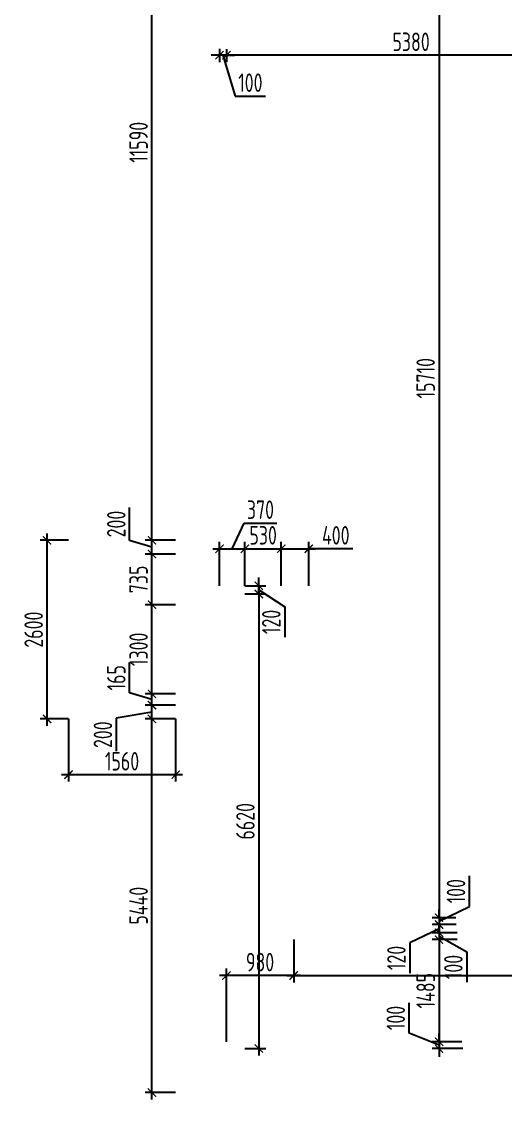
# Model space of a CAD drawing. Header units: millimetres. Extents: x -350007 to 536090, y -888 to 198380.
# Drawn here: x -349736 to -342688, y 81946 to 97639 of the extents above; entities that cross this region are included whole.
import ezdxf

# ---------------------------------------------------------------- set-up
doc = ezdxf.new("R2010")
doc.units = ezdxf.units.MM
doc.layers.add('АР_Размеры нов.', color=15, linetype='Continuous', lineweight=0)
doc.styles.add('ISOCPEUR', font='isocpeur.ttf', dxfattribs={"width": 0.7})
doc.dimstyles.new('R_100', dxfattribs={"dimtxt": 270, "dimasz": 120, "dimexe": 100, "dimexo": 0, "dimgap": 60, "dimtad": 1, "dimdec": 0, "dimrnd": 5, "dimzin": 0, "dimdsep": 46, "dimtxsty": 'ISOCPEUR', "dimblk": 'ARCHTICK', "dimcen": 0, "dimdle": 100, "dimclrd": 256, "dimclre": 256, "dimclrt": 256, "dimadec": 0, "dimazin": 0, "dimtfac": 2, "dimtdec": 0, "dimtofl": 0, "dimtmove": 1, "dimatfit": 3, "dimfxl": 1, "dimtvp": 3, "dimtolj": 1, "dimtzin": 0, "dimarcsym": 0})

# ---------------------------------------------------------------- blocks, each defined once
blk = doc.blocks.new('_ArchTick')
at = {"color": 0, "linetype": 'ByBlock', "const_width": 0.15}
blk.add_lwpolyline([(-0.5, -0.5), (0.5, 0.5)], dxfattribs=at)
blk = doc.blocks.new('*D3914')
at = {"layer": 'АР_Размеры нов.', "lineweight": -2, "transparency": 16777216}
for p, q in [((-343766, 100301), (-343555, 100301)), ((-343655, 100401), (-343655, 84492)), ((-343412, 84592), (-343755, 84592))]:
    blk.add_line(p, q, dxfattribs=at)
at = {"layer": 'АР_Размеры нов.', "lineweight": -2, "transparency": 16777216, "xscale": 120, "yscale": 120, "zscale": 120}
for p, rotation in [((-343655, 100301), 90), ((-343655, 84592), 270)]:
    blk.add_blockref('_ArchTick', p, dxfattribs=dict(at, rotation=rotation))
at = {"layer": 'АР_Размеры нов.', "transparency": 16777216, "insert": (-343850, 92446), "char_height": 270, "attachment_point": 5, "rotation": 90, "style": 'ISOCPEUR'}
blk.add_mtext('\\A1;15710', dxfattribs=at)
blk = doc.blocks.new('*D3915')
at = {"layer": 'АР_Размеры нов.', "lineweight": -2, "transparency": 16777216}
for p, q in [((-343213, 84757), (-343213, 85199)), ((-343655, 84542), (-343213, 84757)), ((-343412, 84592), (-343755, 84592)), ((-343655, 84592), (-343655, 84712)), ((-343655, 84592), (-343655, 84492)), ((-343407, 84492), (-343755, 84492)), ((-343655, 84492), (-343655, 84372))]:
    blk.add_line(p, q, dxfattribs=at)
at = {"layer": 'АР_Размеры нов.', "lineweight": -2, "transparency": 16777216, "xscale": 120, "yscale": 120, "zscale": 120}
for p, rotation in [((-343655, 84592), 270), ((-343655, 84492), 90)]:
    blk.add_blockref('_ArchTick', p, dxfattribs=dict(at, rotation=rotation))
at = {"layer": 'АР_Размеры нов.', "transparency": 16777216, "insert": (-343408, 84978), "char_height": 270, "attachment_point": 5, "rotation": 90, "style": 'ISOCPEUR'}
blk.add_mtext('\\A1;100', dxfattribs=at)
blk = doc.blocks.new('*D3916')
at = {"layer": 'АР_Размеры нов.', "lineweight": -2, "transparency": 16777216}
for p, q in [((-343655, 84592), (-343655, 84272)), ((-343655, 84432), (-344081, 84227)), ((-343407, 84492), (-343755, 84492)), ((-343392, 84372), (-343755, 84372)), ((-344081, 84227), (-344081, 83785))]:
    blk.add_line(p, q, dxfattribs=at)
at = {"layer": 'АР_Размеры нов.', "lineweight": -2, "transparency": 16777216, "xscale": 120, "yscale": 120, "zscale": 120}
for p, rotation in [((-343655, 84492), 90), ((-343655, 84372), 270)]:
    blk.add_blockref('_ArchTick', p, dxfattribs=dict(at, rotation=rotation))
at = {"layer": 'АР_Размеры нов.', "transparency": 16777216, "insert": (-344276, 84006), "char_height": 270, "attachment_point": 5, "rotation": 90, "style": 'ISOCPEUR'}
blk.add_mtext('\\A1;120', dxfattribs=at)
blk = doc.blocks.new('*D3917')
at = {"layer": 'АР_Размеры нов.', "lineweight": -2, "transparency": 16777216}
for p, q in [((-343655, 84372), (-343655, 84492)), ((-343392, 84372), (-343755, 84372)), ((-343655, 84372), (-343655, 84272)), ((-343655, 84322), (-343251, 84095)), ((-343389, 84272), (-343755, 84272)), ((-343655, 84272), (-343655, 84152)), ((-343251, 84095), (-343251, 83654))]:
    blk.add_line(p, q, dxfattribs=at)
at = {"layer": 'АР_Размеры нов.', "lineweight": -2, "transparency": 16777216, "xscale": 120, "yscale": 120, "zscale": 120}
for p, rotation in [((-343655, 84372), 270), ((-343655, 84272), 90)]:
    blk.add_blockref('_ArchTick', p, dxfattribs=dict(at, rotation=rotation))
at = {"layer": 'АР_Размеры нов.', "transparency": 16777216, "insert": (-343446, 83874), "char_height": 270, "attachment_point": 5, "rotation": 90, "style": 'ISOCPEUR'}
blk.add_mtext('\\A1;100', dxfattribs=at)
blk = doc.blocks.new('*D3918')
at = {"layer": 'АР_Размеры нов.', "lineweight": -2, "transparency": 16777216}
for p, q in [((-343655, 84372), (-343655, 82686)), ((-343389, 84272), (-343755, 84272)), ((-343322, 82786), (-343755, 82786))]:
    blk.add_line(p, q, dxfattribs=at)
at = {"layer": 'АР_Размеры нов.', "lineweight": -2, "transparency": 16777216, "xscale": 120, "yscale": 120, "zscale": 120}
for p, rotation in [((-343655, 84272), 90), ((-343655, 82786), 270)]:
    blk.add_blockref('_ArchTick', p, dxfattribs=dict(at, rotation=rotation))
at = {"layer": 'АР_Размеры нов.', "transparency": 16777216, "insert": (-343850, 83529), "char_height": 270, "attachment_point": 5, "rotation": 90, "style": 'ISOCPEUR'}
blk.add_mtext('\\A1;1485', dxfattribs=at)
blk = doc.blocks.new('*D3919')
at = {"layer": 'АР_Размеры нов.', "lineweight": -2, "transparency": 16777216}
for p, q in [((-344090, 82912), (-344090, 83353)), ((-343655, 82736), (-344090, 82912)), ((-343655, 82786), (-343655, 82906)), ((-343322, 82786), (-343755, 82786)), ((-343655, 82786), (-343655, 82686)), ((-343308, 82686), (-343755, 82686)), ((-343655, 82686), (-343655, 82566))]:
    blk.add_line(p, q, dxfattribs=at)
at = {"layer": 'АР_Размеры нов.', "lineweight": -2, "transparency": 16777216, "xscale": 120, "yscale": 120, "zscale": 120}
for p, rotation in [((-343655, 82786), 270), ((-343655, 82686), 90)]:
    blk.add_blockref('_ArchTick', p, dxfattribs=dict(at, rotation=rotation))
at = {"layer": 'АР_Размеры нов.', "transparency": 16777216, "insert": (-344285, 83132), "char_height": 270, "attachment_point": 5, "rotation": 90, "style": 'ISOCPEUR'}
blk.add_mtext('\\A1;100', dxfattribs=at)
blk = doc.blocks.new('*D3939')
at = {"layer": 'АР_Размеры нов.', "lineweight": -2, "transparency": 16777216}
for p, q in [((-341272, 97149), (-346852, 97149)), ((-346752, 97239), (-346752, 97049)), ((-341372, 97224), (-341372, 97049))]:
    blk.add_line(p, q, dxfattribs=at)
at = {"layer": 'АР_Размеры нов.', "lineweight": -2, "transparency": 16777216, "xscale": 120, "yscale": 120, "zscale": 120, "rotation": 180}
blk.add_blockref('_ArchTick', (-346752, 97149), dxfattribs=at)
at = {"layer": 'АР_Размеры нов.', "lineweight": -2, "transparency": 16777216, "xscale": 120, "yscale": 120, "zscale": 120}
blk.add_blockref('_ArchTick', (-341372, 97149), dxfattribs=at)
at = {"layer": 'АР_Размеры нов.', "transparency": 16777216, "insert": (-344062, 97344), "char_height": 270, "attachment_point": 5, "style": 'ISOCPEUR'}
blk.add_mtext('\\A1;5380', dxfattribs=at)
blk = doc.blocks.new('*D3940')
at = {"layer": 'АР_Размеры нов.', "lineweight": -2, "transparency": 16777216}
for p, q in [((-346852, 97149), (-346972, 97149)), ((-346852, 97244), (-346852, 97049)), ((-346752, 97149), (-346852, 97149)), ((-346802, 97149), (-346624, 96554)), ((-346752, 97239), (-346752, 97049)), ((-346752, 97149), (-346632, 97149)), ((-346624, 96554), (-346182, 96554))]:
    blk.add_line(p, q, dxfattribs=at)
at = {"layer": 'АР_Размеры нов.', "lineweight": -2, "transparency": 16777216, "xscale": 120, "yscale": 120, "zscale": 120}
blk.add_blockref('_ArchTick', (-346852, 97149), dxfattribs=at)
at = {"layer": 'АР_Размеры нов.', "lineweight": -2, "transparency": 16777216, "xscale": 120, "yscale": 120, "zscale": 120, "rotation": 180}
blk.add_blockref('_ArchTick', (-346752, 97149), dxfattribs=at)
at = {"layer": 'АР_Размеры нов.', "transparency": 16777216, "insert": (-346403, 96749), "char_height": 270, "attachment_point": 5, "style": 'ISOCPEUR'}
blk.add_mtext('\\A1;100', dxfattribs=at)
blk = doc.blocks.new('*D3946')
at = {"layer": 'АР_Размеры нов.', "lineweight": -2, "transparency": 16777216}
for p, q in [((-346667, 89964), (-346495, 90337)), ((-346495, 90337), (-346016, 90337)), ((-346952, 89964), (-346382, 89964)), ((-346852, 89425), (-346852, 90064)), ((-346482, 89425), (-346482, 90064))]:
    blk.add_line(p, q, dxfattribs=at)
at = {"layer": 'АР_Размеры нов.', "lineweight": -2, "transparency": 16777216, "xscale": 120, "yscale": 120, "zscale": 120, "rotation": 180}
blk.add_blockref('_ArchTick', (-346852, 89964), dxfattribs=at)
at = {"layer": 'АР_Размеры нов.', "lineweight": -2, "transparency": 16777216, "xscale": 120, "yscale": 120, "zscale": 120}
blk.add_blockref('_ArchTick', (-346482, 89964), dxfattribs=at)
at = {"layer": 'АР_Размеры нов.', "transparency": 16777216, "insert": (-346256, 90532), "char_height": 270, "attachment_point": 5, "style": 'ISOCPEUR'}
blk.add_mtext('\\A1;370', dxfattribs=at)
blk = doc.blocks.new('*D3947')
at = {"layer": 'АР_Размеры нов.', "lineweight": -2, "transparency": 16777216}
for p, q in [((-346582, 89964), (-345852, 89964)), ((-346482, 89425), (-346482, 90064)), ((-345952, 89425), (-345952, 90064))]:
    blk.add_line(p, q, dxfattribs=at)
at = {"layer": 'АР_Размеры нов.', "lineweight": -2, "transparency": 16777216, "xscale": 120, "yscale": 120, "zscale": 120, "rotation": 180}
blk.add_blockref('_ArchTick', (-346482, 89964), dxfattribs=at)
at = {"layer": 'АР_Размеры нов.', "lineweight": -2, "transparency": 16777216, "xscale": 120, "yscale": 120, "zscale": 120}
blk.add_blockref('_ArchTick', (-345952, 89964), dxfattribs=at)
at = {"layer": 'АР_Размеры нов.', "transparency": 16777216, "insert": (-346217, 90159), "char_height": 270, "attachment_point": 5, "style": 'ISOCPEUR'}
blk.add_mtext('\\A1;530', dxfattribs=at)
blk = doc.blocks.new('*D3948')
at = {"layer": 'АР_Размеры нов.', "lineweight": -2, "transparency": 16777216}
for p, q in [((-346052, 89964), (-345452, 89964)), ((-345952, 89425), (-345952, 90064)), ((-345552, 89425), (-345552, 90064)), ((-344910, 89964), (-345552, 89964))]:
    blk.add_line(p, q, dxfattribs=at)
at = {"layer": 'АР_Размеры нов.', "lineweight": -2, "transparency": 16777216, "xscale": 120, "yscale": 120, "zscale": 120, "rotation": 180}
blk.add_blockref('_ArchTick', (-345952, 89964), dxfattribs=at)
at = {"layer": 'АР_Размеры нов.', "lineweight": -2, "transparency": 16777216, "xscale": 120, "yscale": 120, "zscale": 120}
blk.add_blockref('_ArchTick', (-345552, 89964), dxfattribs=at)
at = {"layer": 'АР_Размеры нов.', "transparency": 16777216, "insert": (-345159, 90159), "char_height": 270, "attachment_point": 5, "style": 'ISOCPEUR'}
blk.add_mtext('\\A1;400', dxfattribs=at)
blk = doc.blocks.new('*D3949')
at = {"layer": 'АР_Размеры нов.', "lineweight": -2, "transparency": 16777216}
for p, q in [((-346482, 89305), (-346180, 89305)), ((-346280, 89405), (-346280, 82586)), ((-346482, 82686), (-346180, 82686))]:
    blk.add_line(p, q, dxfattribs=at)
at = {"layer": 'АР_Размеры нов.', "lineweight": -2, "transparency": 16777216, "xscale": 120, "yscale": 120, "zscale": 120}
for p, rotation in [((-346280, 89305), 90), ((-346280, 82686), 270)]:
    blk.add_blockref('_ArchTick', p, dxfattribs=dict(at, rotation=rotation))
at = {"layer": 'АР_Размеры нов.', "transparency": 16777216, "insert": (-346475, 85995), "char_height": 270, "attachment_point": 5, "rotation": 90, "style": 'ISOCPEUR'}
blk.add_mtext('\\A1;6620', dxfattribs=at)
blk = doc.blocks.new('*D3950')
at = {"layer": 'АР_Размеры нов.', "lineweight": -2, "transparency": 16777216}
for p, q in [((-346280, 89425), (-346280, 89545)), ((-346482, 89425), (-346180, 89425)), ((-346482, 89305), (-346180, 89305)), ((-346280, 89305), (-346280, 89425)), ((-346280, 89365), (-345903, 89118)), ((-346280, 89305), (-346280, 89185)), ((-345903, 89118), (-345903, 88677))]:
    blk.add_line(p, q, dxfattribs=at)
at = {"layer": 'АР_Размеры нов.', "lineweight": -2, "transparency": 16777216, "xscale": 120, "yscale": 120, "zscale": 120}
for p, rotation in [((-346280, 89425), 270), ((-346280, 89305), 90)]:
    blk.add_blockref('_ArchTick', p, dxfattribs=dict(at, rotation=rotation))
at = {"layer": 'АР_Размеры нов.', "transparency": 16777216, "insert": (-346098, 88898), "char_height": 270, "attachment_point": 5, "rotation": 90, "style": 'ISOCPEUR'}
blk.add_mtext('\\A1;120', dxfattribs=at)
blk = doc.blocks.new('*D4789')
at = {"layer": 'АР_Размеры нов.', "lineweight": -2, "transparency": 16777216}
for p, q in [((-345772, 84272), (-345772, 83650)), ((-337141, 84272), (-337141, 83650)), ((-345872, 83750), (-337041, 83750))]:
    blk.add_line(p, q, dxfattribs=at)
at = {"layer": 'АР_Размеры нов.', "lineweight": -2, "transparency": 16777216, "xscale": 120, "yscale": 120, "zscale": 120, "rotation": 180}
blk.add_blockref('_ArchTick', (-345772, 83750), dxfattribs=at)
at = {"layer": 'АР_Размеры нов.', "lineweight": -2, "transparency": 16777216, "xscale": 120, "yscale": 120, "zscale": 120}
blk.add_blockref('_ArchTick', (-337141, 83750), dxfattribs=at)
at = {"layer": 'АР_Размеры нов.', "transparency": 16777216, "insert": (-341457, 83945), "char_height": 270, "attachment_point": 5, "style": 'ISOCPEUR'}
blk.add_mtext('\\A1;8630', dxfattribs=at)
blk = doc.blocks.new('*D4790')
at = {"layer": 'АР_Размеры нов.', "lineweight": -2, "transparency": 16777216}
for p, q in [((-345772, 84272), (-345772, 83650)), ((-346752, 82786), (-346752, 83850)), ((-345672, 83750), (-346852, 83750))]:
    blk.add_line(p, q, dxfattribs=at)
at = {"layer": 'АР_Размеры нов.', "lineweight": -2, "transparency": 16777216, "xscale": 120, "yscale": 120, "zscale": 120, "rotation": 180}
blk.add_blockref('_ArchTick', (-346752, 83750), dxfattribs=at)
at = {"layer": 'АР_Размеры нов.', "lineweight": -2, "transparency": 16777216, "xscale": 120, "yscale": 120, "zscale": 120}
blk.add_blockref('_ArchTick', (-345772, 83750), dxfattribs=at)
at = {"layer": 'АР_Размеры нов.', "transparency": 16777216, "insert": (-346262, 83945), "char_height": 270, "attachment_point": 5, "style": 'ISOCPEUR'}
blk.add_mtext('\\A1;980', dxfattribs=at)
blk = doc.blocks.new('*D7038')
at = {"layer": 'АР_Размеры нов.', "lineweight": -2, "transparency": 16777216}
for p, q in [((-347836, 81946), (-347836, 87586)), ((-347492, 87486), (-347936, 87486)), ((-347492, 82046), (-347936, 82046))]:
    blk.add_line(p, q, dxfattribs=at)
at = {"layer": 'АР_Размеры нов.', "lineweight": -2, "transparency": 16777216, "xscale": 120, "yscale": 120, "zscale": 120}
for p, rotation in [((-347836, 87486), 90), ((-347836, 82046), 270)]:
    blk.add_blockref('_ArchTick', p, dxfattribs=dict(at, rotation=rotation))
at = {"layer": 'АР_Размеры нов.', "transparency": 16777216, "insert": (-348031, 84766), "char_height": 270, "attachment_point": 5, "rotation": 90, "style": 'ISOCPEUR'}
blk.add_mtext('\\A1;5440', dxfattribs=at)
blk = doc.blocks.new('*D7039')
at = {"layer": 'АР_Размеры нов.', "lineweight": -2, "transparency": 16777216}
for p, q in [((-347836, 87386), (-347836, 87786)), ((-347836, 87586), (-348356, 87496)), ((-347492, 87686), (-347936, 87686)), ((-348356, 87496), (-348356, 87017)), ((-347492, 87486), (-347936, 87486))]:
    blk.add_line(p, q, dxfattribs=at)
at = {"layer": 'АР_Размеры нов.', "lineweight": -2, "transparency": 16777216, "xscale": 120, "yscale": 120, "zscale": 120}
for p, rotation in [((-347836, 87686), 90), ((-347836, 87486), 270)]:
    blk.add_blockref('_ArchTick', p, dxfattribs=dict(at, rotation=rotation))
at = {"layer": 'АР_Размеры нов.', "transparency": 16777216, "insert": (-348551, 87256), "char_height": 270, "attachment_point": 5, "rotation": 90, "style": 'ISOCPEUR'}
blk.add_mtext('\\A1;200', dxfattribs=at)
blk = doc.blocks.new('*D7040')
at = {"layer": 'АР_Размеры нов.', "lineweight": -2, "transparency": 16777216}
for p, q in [((-348161, 87865), (-348161, 88306)), ((-347836, 87586), (-347836, 87949)), ((-347836, 87767), (-348161, 87865)), ((-347492, 87849), (-347936, 87849)), ((-347492, 87686), (-347936, 87686))]:
    blk.add_line(p, q, dxfattribs=at)
at = {"layer": 'АР_Размеры нов.', "lineweight": -2, "transparency": 16777216, "xscale": 120, "yscale": 120, "zscale": 120}
for p, rotation in [((-347836, 87849), 90), ((-347836, 87686), 270)]:
    blk.add_blockref('_ArchTick', p, dxfattribs=dict(at, rotation=rotation))
at = {"layer": 'АР_Размеры нов.', "transparency": 16777216, "insert": (-348356, 88085), "char_height": 270, "attachment_point": 5, "rotation": 90, "style": 'ISOCPEUR'}
blk.add_mtext('\\A1;165', dxfattribs=at)
blk = doc.blocks.new('*D7041')
at = {"layer": 'АР_Размеры нов.', "lineweight": -2, "transparency": 16777216}
for p, q in [((-347492, 89149), (-347936, 89149)), ((-347836, 87749), (-347836, 89249)), ((-347492, 87849), (-347936, 87849))]:
    blk.add_line(p, q, dxfattribs=at)
at = {"layer": 'АР_Размеры нов.', "lineweight": -2, "transparency": 16777216, "xscale": 120, "yscale": 120, "zscale": 120}
for p, rotation in [((-347836, 89149), 90), ((-347836, 87849), 270)]:
    blk.add_blockref('_ArchTick', p, dxfattribs=dict(at, rotation=rotation))
at = {"layer": 'АР_Размеры нов.', "transparency": 16777216, "insert": (-348031, 88499), "char_height": 270, "attachment_point": 5, "rotation": 90, "style": 'ISOCPEUR'}
blk.add_mtext('\\A1;1300', dxfattribs=at)
blk = doc.blocks.new('*D7042')
at = {"layer": 'АР_Размеры нов.', "lineweight": -2, "transparency": 16777216}
for p, q in [((-347836, 89049), (-347836, 89986)), ((-347492, 89886), (-347936, 89886)), ((-347492, 89149), (-347936, 89149))]:
    blk.add_line(p, q, dxfattribs=at)
at = {"layer": 'АР_Размеры нов.', "lineweight": -2, "transparency": 16777216, "xscale": 120, "yscale": 120, "zscale": 120}
for p, rotation in [((-347836, 89886), 90), ((-347836, 89149), 270)]:
    blk.add_blockref('_ArchTick', p, dxfattribs=dict(at, rotation=rotation))
at = {"layer": 'АР_Размеры нов.', "transparency": 16777216, "insert": (-348031, 89517), "char_height": 270, "attachment_point": 5, "rotation": 90, "style": 'ISOCPEUR'}
blk.add_mtext('\\A1;735', dxfattribs=at)
blk = doc.blocks.new('*D7043')
at = {"layer": 'АР_Размеры нов.', "lineweight": -2, "transparency": 16777216}
for p, q in [((-348161, 90083), (-348161, 90562)), ((-347836, 89986), (-348161, 90083)), ((-347492, 90086), (-347936, 90086)), ((-347836, 89786), (-347836, 90186)), ((-347492, 89886), (-347936, 89886))]:
    blk.add_line(p, q, dxfattribs=at)
at = {"layer": 'АР_Размеры нов.', "lineweight": -2, "transparency": 16777216, "xscale": 120, "yscale": 120, "zscale": 120}
for p, rotation in [((-347836, 90086), 90), ((-347836, 89886), 270)]:
    blk.add_blockref('_ArchTick', p, dxfattribs=dict(at, rotation=rotation))
at = {"layer": 'АР_Размеры нов.', "transparency": 16777216, "insert": (-348356, 90323), "char_height": 270, "attachment_point": 5, "rotation": 90, "style": 'ISOCPEUR'}
blk.add_mtext('\\A1;200', dxfattribs=at)
blk = doc.blocks.new('*D7044')
at = {"layer": 'АР_Размеры нов.', "lineweight": -2, "transparency": 16777216}
for p, q in [((-347836, 89986), (-347836, 101775)), ((-347492, 101675), (-347936, 101675)), ((-347492, 90086), (-347936, 90086))]:
    blk.add_line(p, q, dxfattribs=at)
at = {"layer": 'АР_Размеры нов.', "lineweight": -2, "transparency": 16777216, "xscale": 120, "yscale": 120, "zscale": 120}
for p, rotation in [((-347836, 101675), 90), ((-347836, 90086), 270)]:
    blk.add_blockref('_ArchTick', p, dxfattribs=dict(at, rotation=rotation))
at = {"layer": 'АР_Размеры нов.', "transparency": 16777216, "insert": (-348031, 95881), "char_height": 270, "attachment_point": 5, "rotation": 90, "style": 'ISOCPEUR'}
blk.add_mtext('\\A1;11590', dxfattribs=at)
blk = doc.blocks.new('*D7075')
at = {"layer": 'АР_Размеры нов.', "lineweight": -2, "transparency": 16777216}
for p, q in [((-349052, 87486), (-349052, 86574)), ((-347492, 87486), (-347492, 86574)), ((-347392, 86674), (-349152, 86674))]:
    blk.add_line(p, q, dxfattribs=at)
at = {"layer": 'АР_Размеры нов.', "lineweight": -2, "transparency": 16777216, "xscale": 120, "yscale": 120, "zscale": 120, "rotation": 180}
blk.add_blockref('_ArchTick', (-349052, 86674), dxfattribs=at)
at = {"layer": 'АР_Размеры нов.', "lineweight": -2, "transparency": 16777216, "xscale": 120, "yscale": 120, "zscale": 120}
blk.add_blockref('_ArchTick', (-347492, 86674), dxfattribs=at)
at = {"layer": 'АР_Размеры нов.', "transparency": 16777216, "insert": (-348272, 86869), "char_height": 270, "attachment_point": 5, "style": 'ISOCPEUR'}
blk.add_mtext('\\A1;1560', dxfattribs=at)
blk = doc.blocks.new('*D7076')
at = {"layer": 'АР_Размеры нов.', "lineweight": -2, "transparency": 16777216}
for p, q in [((-349052, 90086), (-349464, 90086)), ((-349364, 87386), (-349364, 90186)), ((-349052, 87486), (-349464, 87486))]:
    blk.add_line(p, q, dxfattribs=at)
at = {"layer": 'АР_Размеры нов.', "lineweight": -2, "transparency": 16777216, "xscale": 120, "yscale": 120, "zscale": 120}
for p, rotation in [((-349364, 90086), 90), ((-349364, 87486), 270)]:
    blk.add_blockref('_ArchTick', p, dxfattribs=dict(at, rotation=rotation))
at = {"layer": 'АР_Размеры нов.', "transparency": 16777216, "insert": (-349559, 88786), "char_height": 270, "attachment_point": 5, "rotation": 90, "style": 'ISOCPEUR'}
blk.add_mtext('\\A1;2600', dxfattribs=at)

msp = doc.modelspace()

# ---------------------------------------------------------------- dimensions: what is measured, and where the dimension line sits
at = {"layer": 'АР_Размеры нов.'}
for base, p1, p2, override, picture, middle in [((-347835.8, 101675.4), (-347492.2, 90085.7), (-347492.2, 101675.4), {"dimpost": '\\X'}, '*D7044', (-348030.8, 95880.5)), ((-343655.3, 84592.1), (-343765.8, 100300.7, -1.1), (-343412.3, 84592.1), {"dimpost": '\\X', "dimfxl": 2.5, "dimarcsym": 2}, '*D3914', (-343850.3, 92446.4)), ((-347835.8, 90085.7), (-347492.2, 89885.9), (-347492.2, 90085.7), {"dimpost": '\\X'}, '*D7043', (-348355.8, 90143.3)), ((-349363.5, 90085.8), (-349052.4, 87485.8), (-349052.2, 90085.8), {"dimpost": '\\X'}, '*D7076', (-349558.5, 88785.8)), ((-347835.8, 89885.9), (-347492.2, 89148.6), (-347492.2, 89885.9), {"dimpost": '\\X'}, '*D7042', (-348030.8, 89517.3)), ((-346279.5, 82685.7), (-346482.2, 89304.7), (-346482.2, 82685.7), {"dimpost": '\\X'}, '*D3949', (-346474.5, 85995.2)), ((-347835.8, 89148.6), (-347492.2, 87848.6), (-347492.2, 89148.6), {"dimpost": '\\X'}, '*D7041', (-348030.8, 88498.6)), ((-347835.8, 87848.6), (-347492.2, 87685.7), (-347492.2, 87848.6), {"dimpost": '\\X'}, '*D7040', (-348355.8, 87924.7)), ((-347835.8, 87485.7), (-347492.2, 82045.7), (-347492.2, 87485.7), {"dimpost": '\\X'}, '*D7038', (-348030.8, 84765.7)), ((-343655.3, 82785.7), (-343389, 84272.1), (-343322.1, 82785.7, -1.1), {"dimpost": '\\X', "dimfxl": 2.5, "dimarcsym": 2}, '*D3918', (-343850.3, 83528.9))]:
    dim = msp.add_linear_dim(base=base, p1=p1, p2=p2, angle=90, dimstyle='R_100', override=override, dxfattribs=at)
    dim.commit()
    dim.dimension.update_dxf_attribs({"geometry": picture, "text_midpoint": middle})
for base, p1, p2, picture, middle in [((-346752.2, 97149.2), (-341372, 97223.7), (-346752.2, 97238.9, -1.1), '*D3939', (-344062.1, 97344.2)), ((-346852.2, 97149.2), (-346752.2, 97238.9, -1.1), (-346852.2, 97244.4), '*D3940', (-346563.7, 96749.2)), ((-345952.2, 89963.8), (-346482.2, 89424.7), (-345952.2, 89424.7), '*D3947', (-346217.2, 90158.8)), ((-349052.4, 86674.2), (-347492.2, 87485.7), (-349052.4, 87485.8), '*D7075', (-348272.3, 86869.2)), ((-346752.2, 83749.8), (-345772.2, 84272.1), (-346752.2, 82785.7), '*D4790', (-346262.2, 83944.8)), ((-337141.2, 83749.8), (-345772.2, 84272.1), (-337141.2, 84272.1), '*D4789', (-341456.7, 83944.8))]:
    dim = msp.add_linear_dim(base=base, p1=p1, p2=p2, dimstyle='R_100', override={"dimpost": '\\X'}, dxfattribs=at)
    dim.commit()
    dim.dimension.update_dxf_attribs({"geometry": picture, "text_midpoint": middle})
for base, p1, p2, picture, middle in [((-346482.2, 89963.8), (-346852.2, 89424.7), (-346482.2, 89424.7), '*D3946', (-346435.1, 90337.3)), ((-345552.2, 89963.8), (-345952.2, 89424.7), (-345552.2, 89424.7), '*D3948', (-345159, 89846.5))]:
    dim = msp.add_linear_dim(base=base, p1=p1, p2=p2, dimstyle='R_100', override={"dimpost": '\\X'}, dxfattribs=at)
    dim.commit()
    dim.dimension.update_dxf_attribs({"geometry": picture, "text_midpoint": middle, "dimtype": 160})
for base, p1, p2, override, picture, middle in [((-346279.5, 89424.7), (-346482.2, 89304.7), (-346482.2, 89424.7), {"dimpost": '\\X'}, '*D3950', (-345902.5, 89058.5)), ((-347835.8, 87685.7), (-347492.2, 87485.7), (-347492.2, 87685.7), {"dimpost": '\\X'}, '*D7039', (-348355.9, 87435.8)), ((-343655.3, 84492.1), (-343412.3, 84592.1), (-343406.7, 84492.1), {"dimpost": '\\X', "dimfxl": 2.5, "dimarcsym": 2}, '*D3915', (-343213.1, 84817.2)), ((-343655.3, 84372.1), (-343406.7, 84492.1), (-343392.3, 84372.1), {"dimpost": '\\X', "dimfxl": 2.5, "dimarcsym": 2}, '*D3916', (-344081.5, 84166.6)), ((-343655.3, 84272.1), (-343392.3, 84372.1), (-343389, 84272.1), {"dimpost": '\\X', "dimfxl": 2.5, "dimarcsym": 2}, '*D3917', (-343250.8, 84034.9)), ((-343655.3, 82685.7), (-343322.1, 82785.7, -1.1), (-343307.7, 82685.7), {"dimpost": '\\X', "dimfxl": 2.5, "dimarcsym": 2}, '*D3919', (-344090.5, 82971.6))]:
    dim = msp.add_linear_dim(base=base, p1=p1, p2=p2, angle=90, dimstyle='R_100', override=override, dxfattribs=at)
    dim.commit()
    dim.dimension.update_dxf_attribs({"geometry": picture, "text_midpoint": middle, "dimtype": 160})

doc.saveas('drawing.dxf')
